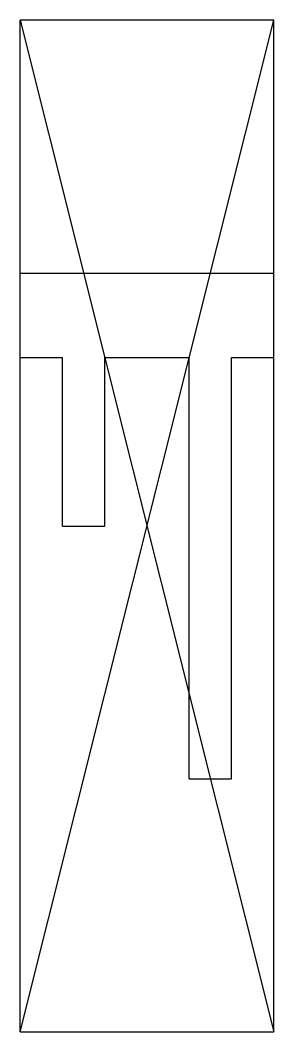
# Model space of a CAD drawing. Header units: metres. Extents: x 0 to 0.6, y 0 to 2.4.
import ezdxf

# ---------------------------------------------------------------- set-up
doc = ezdxf.new("R2010")
doc.units = ezdxf.units.M
doc.header["$LTSCALE"] = 0.2

msp = doc.modelspace()

# ---------------------------------------------------------------- linework, layer by layer
for p, q in [((0.6, 2.4), (0, 2.4)), ((0, 0), (0, 2.4)), ((0.6, 0), (0.6, 2.4)), ((0, 1.8), (0.6, 1.8)), ((0, 1.6), (0.1, 1.6)), ((0.1, 1.2), (0.1, 1.6)), ((0.2, 1.2), (0.2, 1.6)), ((0.2, 1.6), (0.4, 1.6)), ((0.4, 0.6), (0.4, 1.6)), ((0.5, 0.6), (0.5, 1.6)), ((0.5, 1.6), (0.6, 1.6)), ((0.1, 1.2), (0.2, 1.2)), ((0.4, 0.6), (0.5, 0.6)), ((0, 0), (0.6, 0))]:
    msp.add_line(p, q)
for points in [[(0, 0), (0.6, 2.4)], [(0, 2.4), (0.6, 0)]]:
    msp.add_lwpolyline(points)

doc.saveas('drawing.dxf')
